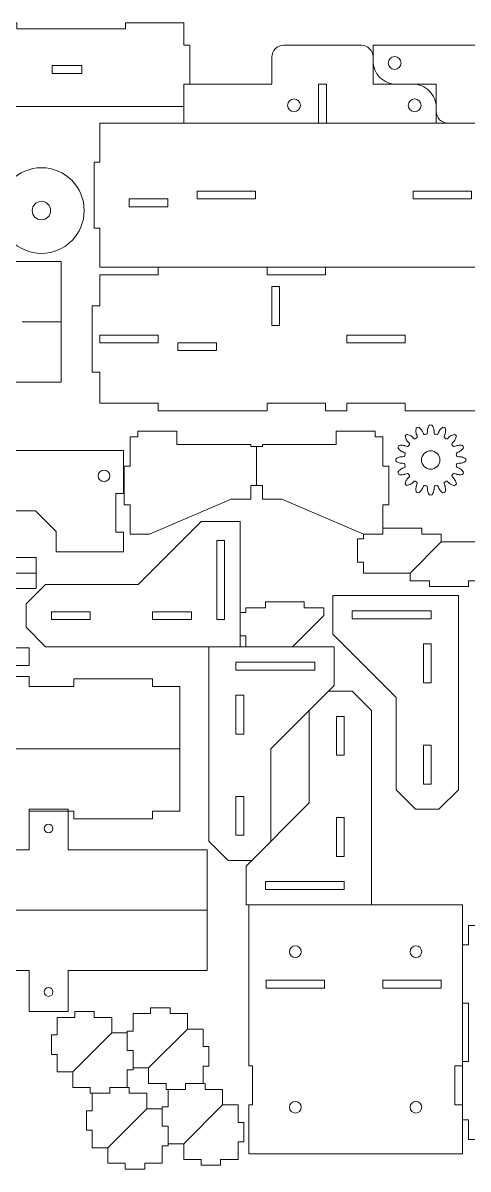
# Model space of a CAD drawing. Header units: millimetres. Extents: x -605 to 605, y -148 to 150.
# Drawn here: x -91.2 to 23.2, y -148.1 to 146.6 of the extents above; entities that cross this region are included whole.
import ezdxf

# ---------------------------------------------------------------- set-up
doc = ezdxf.new("R2010")
doc.units = ezdxf.units.MM
doc.header["$MEASUREMENT"] = 0
doc.layers.add('Default', color=7, linetype='Continuous')
doc.layers.add('PHOTOGATE_OBSTRU', color=7, linetype='Continuous')

msp = doc.modelspace()

# ---------------------------------------------------------------- linework, layer by layer
at = {"layer": 'Default', "color": 250, "lineweight": 9}
for points in [[(-4.2452, 140.8454), (-24.2452, 140.8453)], [(-1.2453, 136.84), (-1.2453, 140.8346), (63.5929, 140.8346), (63.5929, 130.8346), (40.9994, 130.8346), (40.9994, 120.8346), (105.8376, 120.8346), (105.8376, 124.8292)], [(-27.2452, 137.8454), (-27.2452, 130.8454), (-49.8388, 130.8454), (-49.8388, 120.849), (-15.2452, 120.8454), (-15.2453, 130.8427), (-13.2452, 130.8427), (-13.2452, 120.8452), (14.9995, 120.8423), (14.9994, 124.84)], [(8.9994, 130.84), (-1.2452, 130.84), (-1.2452, 137.8454)], [(14.9994, 123.8346), (14.9994, 130.84), (4.7547, 130.84)], [(-71.4613, 110.8346), (-71.4613, 120.8346), (104.5387, 120.8346), (104.5387, 110.8346), (106.0387, 110.8346), (106.0387, 93.8346), (104.5387, 93.8346), (104.5387, 83.8346), (-71.4613, 83.8346), (-71.4613, 93.8346), (-72.9613, 93.8346), (-72.9613, 110.8346), (-71.4613, 110.8346)], [(37.9994, 120.8346), (17.9994, 120.8346)], [(-31.1952, 37.6622), (-32.6952, 37.6622), (-32.6952, 38.1622), (-51.6952, 38.1622), (-51.6952, 41.6622), (-61.6952, 41.6622), (-61.6952, 40.1622), (-63.6952, 40.1622), (-63.6952, 32.6622), (-65.1952, 32.6622), (-65.1952, 22.6622), (-63.6952, 22.6622), (-63.6952, 15.1622), (-58.6952, 15.1622), (-37.6952, 24.1622), (-32.6952, 24.1622), (-32.6952, 27.6622), (-31.1952, 27.6622)], [(-0.6952, 40.1622), (1.3048, 40.1622), (1.3048, 32.6622), (2.8048, 32.6622), (2.8048, 22.6622), (1.3048, 22.6622), (1.3048, 15.1622), (-3.6952, 15.1622), (-24.6952, 24.1622), (-29.6952, 24.1622), (-29.6952, 27.6622), (-31.1952, 27.6622), (-31.1952, 37.6622), (-29.6952, 37.6622), (-29.6952, 38.1622), (-10.6952, 38.1622), (-10.6952, 41.6622), (-0.6952, 41.6622), (-0.6952, 40.1622)], [(-241.3935, 36.6448), (-65.3935, 36.6448), (-65.3935, 25.6448), (-67.3935, 25.6448), (-67.3935, 15.6448), (-65.3935, 15.6448), (-65.3935, 10.6448), (-82.6735, 10.6448), (-82.6735, 15.8519), (-87.9664, 21.1448), (-218.8206, 21.1448)], [(-87.8206, 5.1448), (-237.8206, 5.1448), (-237.8206, 1.1448), (-220.8206, 1.1448), (-218.8206, -0.8552), (-218.8206, -10.8552), (-106.8206, -10.8552), (-106.8206, -0.8552), (-104.8206, 1.1448), (-87.8206, 1.1448), (-87.8206, 5.1448), (-87.8206, 9.1448), (-104.8206, 9.1448), (-106.8206, 11.1448), (-106.8206, 21.1448)], [(-3.6952, 15.1622), (-3.6952, 13.9122), (-5.1952, 13.9122), (-5.1952, 7.9122), (-3.6952, 7.9122), (-3.6952, 5.1622), (8.3048, 5.1622), (16.3048, 13.1622), (16.3048, 15.1622), (11.3048, 15.1622), (11.3048, 16.6622), (1.3048, 16.6622)], [(8.3048, 5.1622), (8.3048, 3.1622), (13.3048, 3.1622), (13.3048, 1.6622), (23.3048, 1.6622), (23.3048, 3.1622), (28.3048, 3.1622), (28.3048, 4.4122), (29.8048, 4.4122), (29.8048, 10.4122), (28.3048, 10.4122), (28.3048, 13.1622), (16.3048, 13.1622), (8.3048, 5.1622)], [(-21.9163, -13.7839), (-13.9163, -5.7839), (-13.9163, -3.7839), (-18.9163, -3.7839), (-18.9163, -2.2839), (-28.9163, -2.2839), (-28.9163, -3.7839), (-33.9163, -3.7839), (-33.9163, -5.0339), (-35.4163, -5.0339)], [(-35.4163, -11.0339), (-33.9163, -11.0339), (-33.9163, -13.7839)], [(-83.9177, -113.5959), (-83.9177, -118.5959), (-82.4177, -118.5959), (-82.4177, -123.0959), (-78.4177, -123.0959), (-68.4177, -113.0959), (-68.4177, -109.0959), (-72.9177, -109.0959), (-72.9177, -107.5959), (-77.9177, -107.5959), (-77.9177, -109.0959), (-82.4177, -109.0959), (-82.4177, -113.5959), (-83.9177, -113.5959)], [(-64.4177, -127.0959), (-64.4177, -122.5959), (-62.9177, -122.5959), (-62.9177, -117.5959), (-64.4177, -117.5959), (-64.4177, -112.5959), (-62.9177, -112.5959), (-62.9177, -108.0959), (-58.4177, -108.0959), (-58.4177, -106.5959), (-53.4177, -106.5959), (-53.4177, -108.0959), (-48.9177, -108.0959), (-48.9177, -112.0959), (-58.9177, -122.0959), (-62.9177, -122.0959)], [(-64.4177, -113.0959), (-68.4177, -113.0959)], [(-44.9177, -126.0959), (-44.9177, -121.5959), (-43.4177, -121.5959), (-43.4177, -116.5959), (-44.9177, -116.5959), (-44.9177, -112.0959), (-48.9177, -112.0959)], [(-73.4177, -128.5959), (-73.4177, -133.0959), (-74.9177, -133.0959), (-74.9177, -138.0959), (-73.4177, -138.0959), (-73.4177, -142.5959), (-69.4177, -142.5959), (-59.4177, -132.5959), (-59.4177, -128.5959), (-63.9177, -128.5959), (-63.9177, -127.0959), (-68.9177, -127.0959), (-68.9177, -128.5959), (-73.9177, -128.5959), (-73.9177, -127.0959), (-78.4177, -127.0959), (-78.4177, -123.0959)], [(-53.9177, -141.5959), (-49.9177, -141.5959), (-39.9177, -131.5959), (-39.9177, -127.5959), (-44.4177, -127.5959), (-44.4177, -126.0959), (-49.4177, -126.0959), (-49.4177, -127.5959), (-54.4177, -127.5959), (-54.4177, -126.0959), (-58.9177, -126.0959), (-58.9177, -122.0959)], [(-69.4177, -142.5959), (-69.4177, -146.5959), (-64.9177, -146.5959), (-64.9177, -148.0959), (-59.9177, -148.0959), (-59.9177, -146.5959), (-55.4177, -146.5959), (-55.4177, -142.0959), (-53.9177, -142.0959), (-53.9177, -137.0959), (-55.4177, -137.0959), (-55.4177, -132.0959), (-53.9177, -132.0959), (-53.9177, -127.5959)], [(-55.4177, -132.5959), (-59.4177, -132.5959)], [(-49.9177, -141.5959), (-49.9177, -145.5959), (-45.4177, -145.5959), (-45.4177, -147.0959), (-40.4177, -147.0959), (-40.4177, -145.5959), (-35.9177, -145.5959), (-35.9177, -141.0959), (-34.4177, -141.0959), (-34.4177, -136.0959), (-35.9177, -136.0959), (-35.9177, -131.5959), (-39.9177, -131.5959)]]:
    msp.add_lwpolyline(points, dxfattribs=at)
at = {"layer": 'Default', "color": 240, "lineweight": 9}
for points in [[(-46.4613, 103.3346), (-31.4613, 103.3346), (-31.4613, 101.3346), (-46.4613, 101.3346), (-46.4613, 103.3346)], [(24.0387, 101.3346), (9.0387, 101.3346), (9.0387, 103.3346), (24.0387, 103.3346), (24.0387, 101.3346)], [(-53.9613, 101.3346), (-63.9613, 101.3346), (-63.9613, 99.3346), (-53.9613, 99.3346), (-53.9613, 101.3346)]]:
    msp.add_lwpolyline(points, dxfattribs=at)
at = {"layer": 'Default', "color": 250, "lineweight": 9}
for points, knots in [([(-24.2452, 140.8453), (-25.041, 140.8454), (-25.804, 140.5293), (-26.3666, 139.9667), (-26.9292, 139.4041), (-27.2452, 138.6411), (-27.2452, 137.8454)], [0, 0, 0, 0, 1, 1, 1, 2, 2, 2, 2]), ([(-1.2452, 137.8454), (-1.2452, 138.6411), (-1.5613, 139.4041), (-2.1239, 139.9667), (-2.6865, 140.5293), (-3.4496, 140.8454), (-4.2452, 140.8454)], [0, 0, 0, 0, 1, 1, 1, 2, 2, 2, 2]), ([(4.7547, 130.84), (3.1634, 130.84), (1.6373, 131.4721), (0.5121, 132.5973), (-0.6131, 133.7226), (-1.2453, 135.2487), (-1.2453, 136.84)], [0, 0, 0, 0, 1, 1, 1, 2, 2, 2, 2]), ([(14.9994, 124.84), (14.9994, 126.4313), (14.3671, 127.9574), (13.242, 129.0827), (12.1168, 130.2079), (10.5908, 130.84), (8.9994, 130.84)], [0, 0, 0, 0, 1, 1, 1, 2, 2, 2, 2]), ([(17.9994, 120.8346), (17.2037, 120.8346), (16.4406, 121.1507), (15.878, 121.7133), (15.3154, 122.2759), (14.9994, 123.039), (14.9994, 123.8346)], [0, 0, 0, 0, 1, 1, 1, 2, 2, 2, 2]), ([(-75.4854, 98.352), (-75.4854, 104.4271), (-80.4103, 109.352), (-86.4854, 109.352), (-92.5605, 109.352), (-97.4854, 104.4272), (-97.4854, 98.352), (-97.4854, 92.2769), (-92.5606, 87.352), (-86.4855, 87.352), (-80.4103, 87.352), (-75.4855, 92.2768), (-75.4854, 98.352)], [0, 0, 0, 0, 1, 1, 1, 2, 2, 2, 3, 3, 3, 4, 4, 4, 4]), ([(14.4566, 27.3397), (14.4689, 27.4412), (14.5418, 27.5251), (14.6407, 27.5512), (14.8134, 27.5788), (14.985, 27.6128), (15.1551, 27.6537), (15.2565, 27.6673), (15.356, 27.6177), (15.4062, 27.5285), (15.5173, 27.3313), (15.6196, 27.0953), (15.643, 27.0266), (15.6735, 26.937), (15.7243, 26.8341), (15.7421, 26.805), (15.8307, 26.6601), (15.9728, 26.473), (16.0217, 26.4157), (16.1962, 26.2113), (16.5767, 25.8923), (16.7234, 25.7838), (16.9267, 25.8596), (17.1272, 25.9425), (17.3244, 26.0328), (17.3784, 26.3931), (17.3843, 26.8416), (17.3738, 26.9757), (17.3621, 27.125), (17.3163, 27.3657), (17.2963, 27.4488), (17.2803, 27.5151), (17.2305, 27.6331), (17.2096, 27.6756), (17.1457, 27.8054), (17.0527, 28.0887), (17.0222, 28.1979), (16.9946, 28.2965), (17.0299, 28.4018), (17.1112, 28.4638), (17.2603, 28.5554), (17.4058, 28.6526), (17.5473, 28.7553), (17.6358, 28.8067), (17.7467, 28.799), (17.8272, 28.7358), (18.0053, 28.596), (18.1901, 28.4172), (18.238, 28.3627), (18.3005, 28.2916), (18.3869, 28.2159), (18.4144, 28.1959), (18.5518, 28.0959), (18.7547, 27.9774), (18.8218, 27.9432), (19.0611, 27.8212), (19.5348, 27.6719), (19.7118, 27.628), (19.8706, 27.7757), (20.0241, 27.9292), (20.1718, 28.088), (20.0838, 28.4416), (19.9177, 28.8581), (19.8566, 28.9781), (19.7886, 29.1115), (19.6542, 29.3163), (19.6039, 29.3854), (19.5638, 29.4405), (19.4727, 29.5306), (19.4371, 29.5618), (19.3283, 29.6573), (19.134, 29.8834), (19.064, 29.9726), (19.0009, 30.0531), (18.9931, 30.164), (19.0445, 30.2525), (19.1472, 30.394), (19.2445, 30.5395), (19.3359, 30.6886), (19.398, 30.7699), (19.5034, 30.8052), (19.6019, 30.7776), (19.82, 30.7167), (20.0592, 30.6222), (20.1243, 30.5902), (20.2092, 30.5484), (20.3179, 30.5115), (20.3511, 30.5035), (20.5162, 30.4637), (20.749, 30.4319), (20.8241, 30.426), (21.0919, 30.4049), (21.5866, 30.4483), (21.767, 30.4754), (21.8572, 30.6727), (21.9403, 30.8731), (22.016, 31.0764), (21.7994, 31.3694), (21.4864, 31.6907), (21.3841, 31.7781), (21.2703, 31.8753), (21.0677, 32.0131), (20.9948, 32.0577), (20.9367, 32.0933), (20.818, 32.1416), (20.7732, 32.1569), (20.6362, 32.2035), (20.3701, 32.338), (20.2713, 32.3936), (20.1821, 32.4438), (20.1326, 32.5433), (20.1462, 32.6447), (20.1869, 32.8148), (20.2211, 32.9864), (20.2485, 33.159), (20.2747, 33.258), (20.3586, 33.331), (20.4602, 33.3431), (20.6849, 33.3704), (20.9421, 33.3746), (21.0145, 33.3699), (21.1089, 33.3637), (21.2235, 33.3714), (21.2572, 33.3767), (21.425, 33.4031), (21.6522, 33.4628), (21.7239, 33.4861), (21.9794, 33.569), (22.4198, 33.7985), (22.5761, 33.8925), (22.584, 34.1093), (22.584, 34.3263), (22.5761, 34.5431), (22.2639, 34.7309), (21.8518, 34.9079), (21.7239, 34.9495), (21.5815, 34.9958), (21.3415, 35.0456), (21.2572, 35.0589), (21.1898, 35.0696), (21.0617, 35.0687), (21.0145, 35.0657), (20.87, 35.0563), (20.5727, 35.0788), (20.4602, 35.0924), (20.3586, 35.1046), (20.2747, 35.1776), (20.2485, 35.2765), (20.2211, 35.4492), (20.1869, 35.6208), (20.1462, 35.7909), (20.1326, 35.8923), (20.1821, 35.9917), (20.2713, 36.0419), (20.4686, 36.153), (20.7045, 36.2554), (20.7732, 36.2787), (20.8628, 36.3093), (20.9657, 36.3601), (20.9948, 36.3779), (21.1398, 36.4665), (21.3268, 36.6085), (21.3841, 36.6574), (21.5885, 36.8319), (21.9075, 37.2125), (22.016, 37.3592), (21.9403, 37.5625), (21.8572, 37.7629), (21.767, 37.9602), (21.4067, 38.0142), (20.9582, 38.0201), (20.8241, 38.0096), (20.6748, 37.9979), (20.4341, 37.952), (20.3511, 37.9321), (20.2848, 37.9161), (20.1667, 37.8662), (20.1243, 37.8454), (19.9944, 37.7815), (19.7111, 37.6885), (19.6019, 37.6579), (19.5034, 37.6304), (19.398, 37.6657), (19.3359, 37.747), (19.2445, 37.8961), (19.1472, 38.0416), (19.0445, 38.183), (18.9931, 38.2716), (19.0009, 38.3825), (19.064, 38.463), (19.2038, 38.6411), (19.3826, 38.8259), (19.4371, 38.8738), (19.5082, 38.9363), (19.5839, 39.0226), (19.6039, 39.0502), (19.7039, 39.1875), (19.8224, 39.3904), (19.8566, 39.4575), (19.9786, 39.6969), (20.1278, 40.1706), (20.1718, 40.3476), (20.0241, 40.5064), (19.8706, 40.6599), (19.7118, 40.8076), (19.3583, 40.7196), (18.9417, 40.5534), (18.8218, 40.4924), (18.6883, 40.4244), (18.4835, 40.29), (18.4144, 40.2396), (18.3593, 40.1996), (18.2693, 40.1084), (18.238, 40.0729), (18.1425, 39.9641), (17.9164, 39.7698), (17.8272, 39.6998), (17.7467, 39.6366), (17.6358, 39.6289), (17.5473, 39.6803), (17.4058, 39.783), (17.2603, 39.8802), (17.1112, 39.9717), (17.0299, 40.0338), (16.9946, 40.1391), (17.0222, 40.2377), (17.0831, 40.4557), (17.1776, 40.695), (17.2096, 40.76), (17.2514, 40.8449), (17.2883, 40.9536), (17.2963, 40.9868), (17.3361, 41.152), (17.3679, 41.3848), (17.3738, 41.4599), (17.395, 41.7276), (17.3515, 42.2224), (17.3244, 42.4028), (17.1272, 42.493), (16.9267, 42.576), (16.7234, 42.6518), (16.4304, 42.4352), (16.1091, 42.1222), (16.0217, 42.0199), (15.9245, 41.9061), (15.7867, 41.7034), (15.7421, 41.6306), (15.7065, 41.5725), (15.6582, 41.4538), (15.643, 41.409), (15.5964, 41.2719), (15.4618, 41.0058), (15.4062, 40.9071), (15.356, 40.8179), (15.2565, 40.7683), (15.1551, 40.7819), (14.985, 40.8227), (14.8134, 40.8568), (14.6407, 40.8843), (14.5418, 40.9105), (14.4689, 40.9944), (14.4566, 41.0959), (14.4295, 41.3207), (14.4252, 41.5779), (14.4299, 41.6503), (14.436, 41.7446), (14.4284, 41.8593), (14.4231, 41.893), (14.3967, 42.0608), (14.337, 42.288), (14.3138, 42.3597), (14.2308, 42.6152), (14.0013, 43.0555), (13.9073, 43.2119), (13.6905, 43.2198), (13.4735, 43.2198), (13.2567, 43.2119), (13.069, 42.8997), (12.8919, 42.4876), (12.8503, 42.3597), (12.804, 42.2172), (12.7542, 41.9773), (12.7409, 41.893), (12.7303, 41.8256), (12.7311, 41.6975), (12.7341, 41.6503), (12.7435, 41.5058), (12.721, 41.2085), (12.7074, 41.0959), (12.6952, 40.9944), (12.6223, 40.9105), (12.5234, 40.8843), (12.3506, 40.8568), (12.179, 40.8227), (12.0089, 40.7819), (11.9075, 40.7683), (11.8081, 40.8179), (11.7579, 40.9071), (11.6468, 41.1042), (11.5445, 41.3403), (11.5211, 41.409), (11.4906, 41.4986), (11.4397, 41.6015), (11.422, 41.6306), (11.3333, 41.7755), (11.1912, 41.9626), (11.1423, 42.0199), (10.9679, 42.2243), (10.5873, 42.5433), (10.4406, 42.6518), (10.2374, 42.576), (10.0369, 42.493), (9.8396, 42.4028), (9.7856, 42.0425), (9.7797, 41.594), (9.7902, 41.4599), (9.802, 41.3106), (9.8478, 41.0699), (9.8678, 40.9868), (9.8837, 40.9205), (9.9335, 40.8025), (9.9544, 40.76), (10.0183, 40.6302), (10.1114, 40.3469), (10.1419, 40.2377), (10.1694, 40.1391), (10.1341, 40.0338), (10.0528, 39.9717), (9.9037, 39.8802), (9.7582, 39.783), (9.6167, 39.6803), (9.5282, 39.6289), (9.4174, 39.6366), (9.3369, 39.6998), (9.1587, 39.8396), (8.9739, 40.0184), (8.926, 40.0729), (8.8635, 40.144), (8.7772, 40.2197), (8.7496, 40.2396), (8.6123, 40.3397), (8.4094, 40.4582), (8.3423, 40.4924), (8.1029, 40.6144), (7.6292, 40.7636), (7.4522, 40.8076), (7.2934, 40.6599), (7.14, 40.5064), (6.9922, 40.3476), (7.0802, 39.994), (7.2464, 39.5774), (7.3074, 39.4575), (7.3754, 39.3241), (7.5099, 39.1193), (7.5601, 39.0502), (7.6002, 38.995), (7.6914, 38.905), (7.7269, 38.8738), (7.8357, 38.7783), (8.03, 38.5521), (8.1, 38.463), (8.1632, 38.3825), (8.1709, 38.2716), (8.1195, 38.183), (8.0168, 38.0416), (7.9196, 37.8961), (7.8281, 37.747), (7.766, 37.6657), (7.6607, 37.6304), (7.5621, 37.6579), (7.3441, 37.7189), (7.1049, 37.8134), (7.0398, 37.8454), (6.9548, 37.8872), (6.8461, 37.9241), (6.813, 37.9321), (6.6478, 37.9719), (6.4151, 38.0037), (6.34, 38.0096), (6.0721, 38.0306), (5.5774, 37.9873), (5.397, 37.9602), (5.3068, 37.7629), (5.2238, 37.5625), (5.1481, 37.3592), (5.3647, 37.0662), (5.6776, 36.7449), (5.7799, 36.6574), (5.8938, 36.5603), (6.0964, 36.4224), (6.1692, 36.3779), (6.2274, 36.3422), (6.346, 36.294), (6.3908, 36.2787), (6.5279, 36.2321), (6.794, 36.0976), (6.8928, 36.0419), (6.9819, 35.9917), (7.0315, 35.8923), (7.0179, 35.7909), (6.9771, 35.6208), (6.943, 35.4492), (6.9156, 35.2765), (6.8893, 35.1776), (6.8055, 35.1046), (6.7039, 35.0924), (6.4791, 35.0652), (6.2219, 35.061), (6.1496, 35.0657), (6.0551, 35.0718), (5.9405, 35.0642), (5.9069, 35.0589), (5.739, 35.0324), (5.5118, 34.9728), (5.4402, 34.9495), (5.1846, 34.8666), (4.7442, 34.6371), (4.5879, 34.5431), (4.5801, 34.3263), (4.5801, 34.1093), (4.5879, 33.8925), (4.9001, 33.7047), (5.3122, 33.5277), (5.4402, 33.4861), (5.5826, 33.4398), (5.8225, 33.39), (5.9069, 33.3767), (5.9742, 33.366), (6.1023, 33.3669), (6.1496, 33.3699), (6.294, 33.3793), (6.5913, 33.3568), (6.7039, 33.3431), (6.8055, 33.331), (6.8893, 33.258), (6.9156, 33.159), (6.943, 32.9864), (6.9771, 32.8148), (7.0179, 32.6447), (7.0315, 32.5433), (6.9819, 32.4438), (6.8928, 32.3936), (6.6955, 32.2826), (6.4595, 32.1802), (6.3908, 32.1569), (6.3012, 32.1263), (6.1983, 32.0755), (6.1692, 32.0577), (6.0243, 31.969), (5.8372, 31.827), (5.7799, 31.7781), (5.5756, 31.6037), (5.2565, 31.2231), (5.1481, 31.0764), (5.2238, 30.8731), (5.3068, 30.6727), (5.397, 30.4754), (5.7573, 30.4214), (6.2058, 30.4155), (6.34, 30.426), (6.4892, 30.4377), (6.7299, 30.4835), (6.813, 30.5035), (6.8793, 30.5195), (6.9973, 30.5693), (7.0398, 30.5902), (7.1696, 30.6541), (7.4529, 30.7471), (7.5621, 30.7776), (7.6607, 30.8052), (7.7661, 30.7699), (7.8281, 30.6886), (7.9196, 30.5395), (8.0168, 30.394), (8.1195, 30.2525), (8.1709, 30.164), (8.1632, 30.0531), (8.1, 29.9726), (7.9603, 29.7945), (7.7814, 29.6097), (7.7269, 29.5618), (7.6558, 29.4993), (7.5802, 29.413), (7.5601, 29.3854), (7.4601, 29.2481), (7.3417, 29.0452), (7.3074, 28.9781), (7.1854, 28.7387), (7.0363, 28.265), (6.9922, 28.088), (7.14, 27.9292), (7.2934, 27.7757), (7.4522, 27.628), (7.8058, 27.716), (8.2224, 27.8822), (8.3423, 27.9432), (8.4757, 28.0112), (8.6806, 28.1456), (8.7496, 28.1959), (8.8048, 28.236), (8.8948, 28.3272), (8.926, 28.3627), (9.0215, 28.4715), (9.2477, 28.6658), (9.3369, 28.7358), (9.4174, 28.799), (9.5282, 28.8067), (9.6167, 28.7553), (9.7582, 28.6526), (9.9037, 28.5554), (10.0528, 28.4638), (10.1341, 28.4018), (10.1694, 28.2965), (10.1419, 28.1979), (10.0809, 27.9799), (9.9864, 27.7406), (9.9544, 27.6756), (9.9126, 27.5906), (9.8758, 27.4819), (9.8678, 27.4488), (9.8279, 27.2836), (9.7962, 27.0508), (9.7902, 26.9757), (9.7691, 26.7079), (9.8126, 26.2132), (9.8396, 26.0328), (10.0369, 25.9425), (10.2374, 25.8596), (10.4406, 25.7838), (10.7336, 26.0004), (11.0549, 26.3134), (11.1423, 26.4157), (11.2396, 26.5295), (11.3774, 26.7321), (11.422, 26.805), (11.4576, 26.8631), (11.5058, 26.9818), (11.5211, 27.0266), (11.5677, 27.1637), (11.7022, 27.4298), (11.7579, 27.5285), (11.8081, 27.6177), (11.9075, 27.6673), (12.0089, 27.6537), (12.179, 27.6128), (12.3506, 27.5788), (12.5234, 27.5512), (12.6223, 27.5251), (12.6952, 27.4412), (12.7074, 27.3397), (12.7346, 27.1149), (12.7388, 26.8577), (12.7341, 26.7853), (12.728, 26.6909), (12.7356, 26.5763), (12.7409, 26.5426), (12.7673, 26.3748), (12.827, 26.1476), (12.8503, 26.0759), (12.9332, 25.8204), (13.1627, 25.38), (13.2567, 25.2237), (13.4735, 25.2158), (13.6905, 25.2158), (13.9073, 25.2237), (14.0951, 25.5358), (14.2722, 25.948), (14.3138, 26.0759), (14.36, 26.2183), (14.4098, 26.4583), (14.4231, 26.5426), (14.4338, 26.61), (14.433, 26.7381), (14.4299, 26.7853), (14.4205, 26.9298), (14.443, 27.2271), (14.4566, 27.3397)], [0, 0, 0, 0, 1, 1, 1, 2, 2, 2, 3, 3, 3, 4, 4, 4, 5, 5, 5, 6, 6, 6, 7, 7, 7, 8, 8, 8, 9, 9, 9, 10, 10, 10, 11, 11, 11, 12, 12, 12, 13, 13, 13, 14, 14, 14, 15, 15, 15, 16, 16, 16, 17, 17, 17, 18, 18, 18, 19, 19, 19, 20, 20, 20, 21, 21, 21, 22, 22, 22, 23, 23, 23, 24, 24, 24, 25, 25, 25, 26, 26, 26, 27, 27, 27, 28, 28, 28, 29, 29, 29, 30, 30, 30, 31, 31, 31, 32, 32, 32, 33, 33, 33, 34, 34, 34, 35, 35, 35, 36, 36, 36, 37, 37, 37, 38, 38, 38, 39, 39, 39, 40, 40, 40, 41, 41, 41, 42, 42, 42, 43, 43, 43, 44, 44, 44, 45, 45, 45, 46, 46, 46, 47, 47, 47, 48, 48, 48, 49, 49, 49, 50, 50, 50, 51, 51, 51, 52, 52, 52, 53, 53, 53, 54, 54, 54, 55, 55, 55, 56, 56, 56, 57, 57, 57, 58, 58, 58, 59, 59, 59, 60, 60, 60, 61, 61, 61, 62, 62, 62, 63, 63, 63, 64, 64, 64, 65, 65, 65, 66, 66, 66, 67, 67, 67, 68, 68, 68, 69, 69, 69, 70, 70, 70, 71, 71, 71, 72, 72, 72, 73, 73, 73, 74, 74, 74, 75, 75, 75, 76, 76, 76, 77, 77, 77, 78, 78, 78, 79, 79, 79, 80, 80, 80, 81, 81, 81, 82, 82, 82, 83, 83, 83, 84, 84, 84, 85, 85, 85, 86, 86, 86, 87, 87, 87, 88, 88, 88, 89, 89, 89, 90, 90, 90, 91, 91, 91, 92, 92, 92, 93, 93, 93, 94, 94, 94, 95, 95, 95, 96, 96, 96, 97, 97, 97, 98, 98, 98, 99, 99, 99, 100, 100, 100, 101, 101, 101, 102, 102, 102, 103, 103, 103, 104, 104, 104, 105, 105, 105, 106, 106, 106, 107, 107, 107, 108, 108, 108, 109, 109, 109, 110, 110, 110, 111, 111, 111, 112, 112, 112, 113, 113, 113, 114, 114, 114, 115, 115, 115, 116, 116, 116, 117, 117, 117, 118, 118, 118, 119, 119, 119, 120, 120, 120, 121, 121, 121, 122, 122, 122, 123, 123, 123, 124, 124, 124, 125, 125, 125, 126, 126, 126, 127, 127, 127, 128, 128, 128, 129, 129, 129, 130, 130, 130, 131, 131, 131, 132, 132, 132, 133, 133, 133, 134, 134, 134, 135, 135, 135, 136, 136, 136, 137, 137, 137, 138, 138, 138, 139, 139, 139, 140, 140, 140, 141, 141, 141, 142, 142, 142, 143, 143, 143, 144, 144, 144, 145, 145, 145, 146, 146, 146, 147, 147, 147, 148, 148, 148, 149, 149, 149, 150, 150, 150, 151, 151, 151, 152, 152, 152, 153, 153, 153, 154, 154, 154, 155, 155, 155, 156, 156, 156, 157, 157, 157, 158, 158, 158, 159, 159, 159, 160, 160, 160, 161, 161, 161, 162, 162, 162, 163, 163, 163, 164, 164, 164, 165, 165, 165, 166, 166, 166, 167, 167, 167, 168, 168, 168, 169, 169, 169, 170, 170, 170, 171, 171, 171, 172, 172, 172, 173, 173, 173, 174, 174, 174, 175, 175, 175, 176, 176, 176, 177, 177, 177, 178, 178, 178, 179, 179, 179, 180, 180, 180, 181, 181, 181, 182, 182, 182, 183, 183, 183, 184, 184, 184, 185, 185, 185, 186, 186, 186, 187, 187, 187, 188, 188, 188, 189, 189, 189, 190, 190, 190, 191, 191, 191, 192, 192, 192, 192])]:
    msp.add_open_spline(points, degree=3, knots=knots, dxfattribs=at)
at = {"layer": 'Default', "color": 240, "lineweight": 9}
for points in [[(4.3086, 137.9308), (3.3973, 137.9308), (2.6586, 137.192), (2.6586, 136.2808), (2.6586, 135.3695), (3.3973, 134.6308), (4.3086, 134.6308), (5.2198, 134.6308), (5.9586, 135.3695), (5.9586, 136.2808), (5.9586, 137.192), (5.2199, 137.9308), (4.3086, 137.9308)], [(-21.5545, 123.7493), (-20.6432, 123.7493), (-19.9045, 124.488), (-19.9045, 125.3992), (-19.9045, 126.3105), (-20.6432, 127.0492), (-21.5545, 127.0493), (-22.4657, 127.0493), (-23.2045, 126.3105), (-23.2045, 125.3992), (-23.2046, 124.488), (-22.4658, 123.7493), (-21.5545, 123.7493)], [(9.4455, 123.7493), (10.3568, 123.7493), (11.0955, 124.488), (11.0954, 125.3992), (11.0955, 126.3105), (10.3567, 127.0492), (9.4455, 127.0493), (8.5343, 127.0493), (7.7955, 126.3105), (7.7955, 125.3992), (7.7955, 124.488), (8.5343, 123.7493), (9.4455, 123.7493)], [(-84.1104, 98.352), (-84.1104, 99.6637), (-85.1737, 100.727), (-86.4854, 100.727), (-87.7971, 100.727), (-88.8604, 99.6637), (-88.8604, 98.352), (-88.8604, 97.0403), (-87.7971, 95.977), (-86.4854, 95.977), (-85.1738, 95.977), (-84.1104, 97.0403), (-84.1104, 98.352)], [(13.582, 31.8428), (14.8937, 31.8428), (15.957, 32.9061), (15.957, 34.2178), (15.957, 35.5295), (14.8937, 36.5928), (13.582, 36.5928), (12.2704, 36.5928), (11.207, 35.5295), (11.207, 34.2178), (11.207, 32.9061), (12.2703, 31.8428), (13.582, 31.8428)], [(-68.8935, 30.1448), (-68.8935, 30.9732), (-69.565, 31.6448), (-70.3935, 31.6448), (-71.2219, 31.6448), (-71.8935, 30.9732), (-71.8935, 30.1448), (-71.8935, 29.3164), (-71.2219, 28.6448), (-70.3935, 28.6448), (-69.565, 28.6448), (-68.8935, 29.3163), (-68.8935, 30.1448)]]:
    msp.add_open_spline(points, degree=3, knots=[0, 0, 0, 0, 1, 1, 1, 2, 2, 2, 3, 3, 3, 4, 4, 4, 4], dxfattribs=at)
at = {"layer": 'PHOTOGATE_OBSTRU', "lineweight": 9}
for points in [[(-48.3388, 130.8454), (-48.3388, 140.8454), (-49.8388, 140.8454), (-49.8388, 146.5954), (-64.8388, 146.5954), (-64.8388, 145.0954), (-92.8388, 145.0954), (-92.8388, 146.5954), (-107.8388, 146.5954), (-107.8388, 145.0954), (-167.8388, 145.0954), (-167.8388, 146.5954), (-182.8388, 146.5954), (-182.8388, 145.0954), (-210.8388, 145.0954), (-210.8388, 146.5954), (-225.8388, 146.5954), (-225.8388, 140.8454), (-227.3388, 140.8454)], [(-49.8388, 130.8454), (-49.8388, 125.0954), (-225.8388, 125.0954), (-225.8388, 130.8454), (-227.3388, 130.8454)]]:
    msp.add_lwpolyline(points, dxfattribs=at)
at = {"layer": 'PHOTOGATE_OBSTRU', "color": 240, "lineweight": 9}
for points in [[(-83.7161, 135.6224), (-83.7161, 133.6224), (-76.1248, 133.6224), (-76.1248, 135.6224), (-83.7161, 135.6224)], [(-25.2613, 78.8346), (-27.2613, 78.8346), (-27.2613, 68.8346), (-25.2613, 68.8346), (-25.2613, 78.8346)], [(-71.4613, 66.3346), (-56.4613, 66.3346), (-56.4613, 64.3346), (-71.4613, 64.3346), (-71.4613, 66.3346)], [(7.0387, 64.3346), (-7.9613, 64.3346), (-7.9613, 66.3346), (7.0387, 66.3346), (7.0387, 64.3346)], [(-41.4613, 64.3346), (-51.4613, 64.3346), (-51.4613, 62.3346), (-41.4613, 62.3346), (-41.4613, 64.3346)], [(-41.4163, 13.4802), (-41.4163, -6.7839), (-39.4163, -6.7839), (-39.4163, 13.4802), (-41.4163, 13.4802)], [(-73.9163, -4.7839), (-73.9163, -6.7839), (-83.9163, -6.7839), (-83.9163, -4.7839), (-73.9163, -4.7839)], [(-47.9163, -4.7839), (-47.9163, -6.7839), (-57.9163, -6.7839), (-57.9163, -4.7839), (-47.9163, -4.7839)], [(-6.5712, -6.5903), (13.6928, -6.5903), (13.6928, -4.5903), (-6.5712, -4.5903), (-6.5712, -6.5903)], [(11.6928, -13.0903), (13.6928, -13.0903), (13.6928, -23.0903), (11.6928, -23.0903), (11.6928, -13.0903)], [(-16.227, -19.7839), (-36.491, -19.7839), (-36.491, -17.7839), (-16.227, -17.7839), (-16.227, -19.7839)], [(-34.491, -26.2839), (-36.491, -26.2839), (-36.491, -36.2839), (-34.491, -36.2839), (-34.491, -26.2839)], [(-8.6302, -31.697), (-10.6302, -31.697), (-10.6302, -41.697), (-8.6302, -41.697), (-8.6302, -31.697)], [(11.6928, -39.0903), (13.6928, -39.0903), (13.6928, -49.0903), (11.6928, -49.0903), (11.6928, -39.0903)], [(-34.491, -52.2839), (-36.491, -52.2839), (-36.491, -62.2839), (-34.491, -62.2839), (-34.491, -52.2839)], [(-10.6302, -67.697), (-8.6302, -67.697), (-8.6302, -57.697), (-10.6302, -57.697), (-10.6302, -67.697)], [(-28.8943, -74.197), (-8.6302, -74.197), (-8.6302, -76.197), (-28.8943, -76.197), (-28.8943, -74.197)], [(-28.7096, -101.5671), (-13.7096, -101.5671), (-13.7096, -99.5671), (-28.7096, -99.5671), (-28.7096, -101.5671)], [(16.2904, -101.5671), (16.2904, -99.5671), (1.2904, -99.5671), (1.2904, -101.5671), (16.2904, -101.5671)]]:
    msp.add_lwpolyline(points, dxfattribs=at)
at = {"layer": 'PHOTOGATE_OBSTRU', "color": 250, "lineweight": 9}
for points in [[(-201.3955, 86.7198), (-201.3955, 85.2198), (-156.4237, 85.2198), (-156.4237, 81.2198), (-152.3673, 81.2198), (-152.3673, 85.2198), (-107.3955, 85.2198), (-107.3955, 86.7198), (-97.3955, 86.7198), (-97.3955, 85.2198), (-81.3955, 85.2198), (-81.3955, 69.7198)], [(-7.9613, 48.8346), (-7.9613, 46.8346), (-13.4613, 46.8346), (-13.4613, 48.8346), (-28.4613, 48.8346), (-28.4613, 46.8346), (-56.4613, 46.8346), (-56.4613, 48.8346), (-71.4613, 48.8346), (-71.4613, 56.8346), (-73.4613, 56.8346), (-73.4613, 73.8346), (-71.4613, 73.8346), (-71.4613, 81.8346), (-56.4613, 81.8346), (-56.4613, 83.8346), (-28.4613, 83.8346), (-28.4613, 81.8346), (-13.4613, 81.8346), (-13.4613, 83.8346), (46.5387, 83.8346)], [(-97.3955, 54.2198), (-81.3955, 54.2198), (-81.3955, 69.7198), (-91.3955, 69.7198)], [(46.5387, 46.8346), (7.0387, 46.8346), (7.0387, 48.8346), (-7.9613, 48.8346)], [(-85.4163, 2.2161), (-61.6442, 2.2161), (-45.4163, 18.4439), (-35.4163, 18.4439), (-35.4163, -13.7839), (-85.4163, -13.7839), (-90.4163, -8.7839), (-90.4163, -2.7839), (-85.4163, 2.2161)], [(4.6928, -50.5903), (4.6928, -26.8182), (-11.535, -10.5903), (-11.535, -0.5903), (20.6928, -0.5903), (20.6928, -50.5903), (15.6928, -55.5903), (9.6928, -55.5903), (4.6928, -50.5903)], [(-93.2435, -18.0385), (-93.2435, -18.6385), (-89.6435, -18.6385), (-89.6435, -14.0385), (-99.6435, -14.0385), (-99.6435, -26.0385), (-109.6435, -26.0385), (-109.6435, -24.0385), (-157.1435, -24.0385), (-157.1435, -26.0385), (-167.1435, -26.0385), (-167.1435, -24.0385), (-214.6435, -24.0385), (-214.6435, -26.0385), (-224.6435, -26.0385), (-224.6435, -24.0385), (-272.1435, -24.0385), (-272.1435, -26.0385), (-282.1435, -26.0385), (-282.1435, -21.4385), (-287.1435, -21.4385)], [(-32.491, -68.7839), (-38.491, -68.7839), (-43.491, -63.7839), (-43.491, -13.7839), (-11.2632, -13.7839), (-11.2632, -23.7839), (-27.491, -40.0118), (-27.491, -63.7839)], [(-50.8935, -40.0385), (-50.8935, -24.0385), (-57.8935, -24.0385), (-57.8935, -22.0385), (-78.1576, -22.0385), (-78.1576, -24.0385), (-89.6435, -24.0385), (-89.6435, -21.4385), (-94.6435, -21.4385)], [(-12.6302, -25.197), (-6.6302, -25.197), (-1.6302, -30.197), (-1.6302, -80.197), (-33.8581, -80.197), (-33.8581, -70.197), (-17.6302, -53.9691), (-17.6302, -30.197)], [(-89.6435, -56.0385), (-78.1576, -56.0385), (-78.1576, -58.0385), (-57.8935, -58.0385), (-57.8935, -56.0385), (-50.8935, -56.0385), (-50.8935, -40.0385), (-330.8935, -40.0385), (-330.8935, -56.0385), (-323.8935, -56.0385), (-323.8935, -58.0385), (-303.6295, -58.0385), (-303.6295, -56.0385), (-292.1435, -56.0385), (-292.1435, -58.6385), (-287.1435, -58.6385)], [(-272.1435, -66.0385), (-89.6435, -66.0385), (-89.6435, -55.5285), (-79.6435, -55.5285), (-79.6435, -66.0385), (-43.8935, -66.0385), (-43.8935, -81.5385), (-317.8935, -81.5385)], [(-43.8935, -81.5385), (-43.8935, -97.0385), (-79.6435, -97.0385), (-79.6435, -107.5485), (-89.6435, -107.5485), (-89.6435, -97.0385), (-272.1435, -97.0385), (-272.1435, -107.5485)], [(-32.2096, -131.5671), (-33.2096, -131.5671), (-33.2096, -144.197), (21.7904, -144.197), (21.7904, -131.5671), (19.7904, -131.5671), (19.7904, -121.5671), (21.7904, -121.5671), (21.7904, -80.197), (-33.2096, -80.197), (-33.2096, -121.5671), (-32.2096, -121.5671), (-32.2096, -131.5671)], [(21.7904, -105.4512), (23.2904, -105.4512), (23.2904, -120.4512), (21.7904, -120.4512), (21.7904, -135.4512), (23.2904, -135.4512), (23.2904, -140.4512), (43.2904, -140.4512), (43.2904, -138.9512), (53.2904, -138.9512), (53.2904, -140.4512), (58.2904, -140.4512), (71.7904, -126.9512), (71.7904, -85.4512), (53.2904, -85.4512), (53.2904, -87.4512), (43.2904, -87.4512), (43.2904, -85.4512), (23.2904, -85.4512), (23.2904, -90.4512), (21.7904, -90.4512)]]:
    msp.add_lwpolyline(points, dxfattribs=at)
at = {"layer": 'PHOTOGATE_OBSTRU', "color": 240, "lineweight": 9}
for points in [[(-83.5185, -60.5185), (-83.5185, -59.8972), (-84.0221, -59.3935), (-84.6435, -59.3935), (-85.2648, -59.3935), (-85.7685, -59.8972), (-85.7685, -60.5185), (-85.7685, -61.1399), (-85.2648, -61.6435), (-84.6435, -61.6435), (-84.0221, -61.6435), (-83.5185, -61.1399), (-83.5185, -60.5185)], [(-22.7096, -92.197), (-22.7096, -93.0254), (-22.038, -93.697), (-21.2096, -93.697), (-20.3812, -93.697), (-19.7096, -93.0254), (-19.7096, -92.197), (-19.7096, -91.3686), (-20.3811, -90.697), (-21.2096, -90.697), (-22.038, -90.697), (-22.7096, -91.3686), (-22.7096, -92.197)], [(8.2904, -92.197), (8.2904, -93.0254), (8.962, -93.697), (9.7904, -93.697), (10.6188, -93.697), (11.2904, -93.0254), (11.2904, -92.197), (11.2904, -91.3686), (10.6189, -90.697), (9.7904, -90.697), (8.962, -90.697), (8.2904, -91.3686), (8.2904, -92.197)], [(-83.5185, -102.5585), (-83.5185, -101.9372), (-84.0221, -101.4335), (-84.6435, -101.4335), (-85.2648, -101.4335), (-85.7685, -101.9372), (-85.7685, -102.5585), (-85.7685, -103.1798), (-85.2648, -103.6835), (-84.6435, -103.6835), (-84.0221, -103.6835), (-83.5185, -103.1799), (-83.5185, -102.5585)], [(-22.7096, -132.197), (-22.7096, -133.0254), (-22.038, -133.697), (-21.2096, -133.697), (-20.3812, -133.697), (-19.7096, -133.0254), (-19.7096, -132.197), (-19.7096, -131.3686), (-20.3811, -130.697), (-21.2096, -130.697), (-22.038, -130.697), (-22.7096, -131.3686), (-22.7096, -132.197)], [(8.2904, -132.197), (8.2904, -133.0254), (8.962, -133.697), (9.7904, -133.697), (10.6188, -133.697), (11.2904, -133.0254), (11.2904, -132.197), (11.2904, -131.3686), (10.6189, -130.697), (9.7904, -130.697), (8.962, -130.697), (8.2904, -131.3686), (8.2904, -132.197)]]:
    msp.add_open_spline(points, degree=3, knots=[0, 0, 0, 0, 1, 1, 1, 2, 2, 2, 3, 3, 3, 4, 4, 4, 4], dxfattribs=at)

doc.saveas('drawing.dxf')
